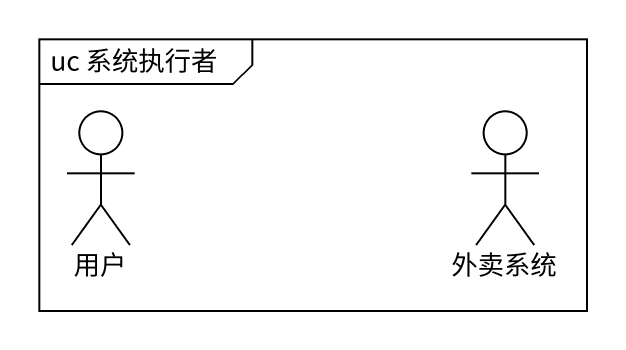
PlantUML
@startuml
mainframe uc 系统执行者
actor 用户
actor 外卖系统
@enduml
